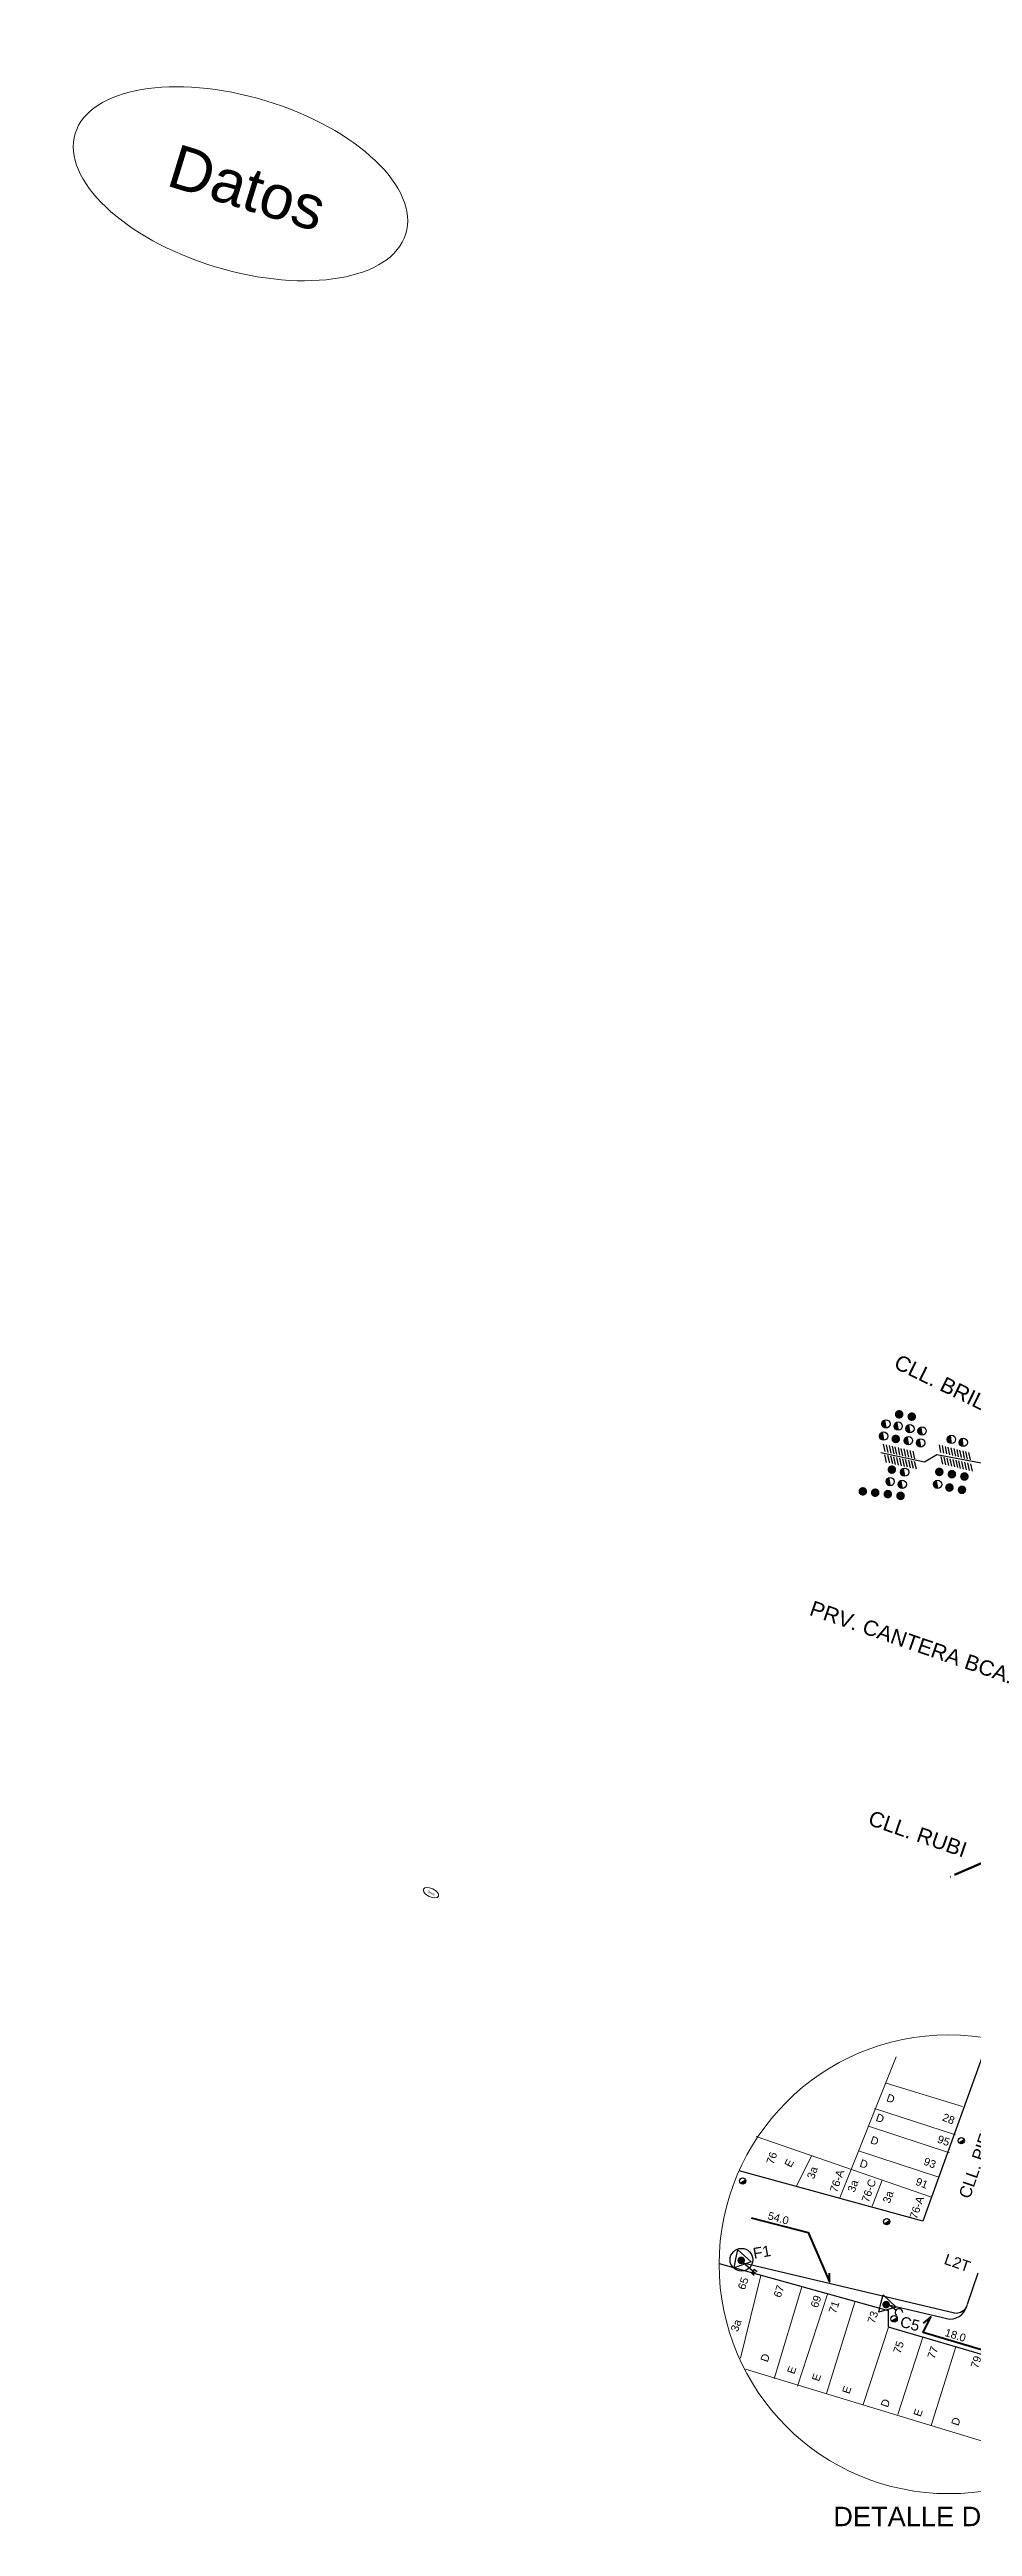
# Model space of a CAD drawing. Header units: inches. Extents: x 1659 to 2293, y 398 to 978.
# Drawn here: x 1659 to 1875, y 398 to 978 of the extents above; entities that cross this region are included whole.
import ezdxf

# ---------------------------------------------------------------- set-up
doc = ezdxf.new("R2010")
doc.units = ezdxf.units.IN
doc.header["$MEASUREMENT"] = 0
doc.linetypes.add('TLSIGC_007', pattern=[28, 10, -1, 10, -1, 2, -1, 2, -1])
for name, color, linetype, lineweight in [('BANQUETA', 252, 'Continuous', 20), ('CABLE EXISTENTE SUBTERRANEO SECUNDARIO', 82, 'Continuous', 40), ('CAJA DE EMPALMES EXISTENTE PRINCIPAL', 82, 'Continuous', 30), ('CANALIZACION P.V.C. ALIGERADA EXISTENTE', 132, 'Continuous', 30), ('CANALIZACION TRADICIONAL EXISTENTE', 132, 'Continuous', 30), ('CLASIFICACION TIPO COMERCIAL TERCERA', 156, 'Continuous', 9), ('CLASIFICACION TIPO RESIDENCIAL D', 156, 'Continuous', 9), ('CLASIFICACION TIPO RESIDENCIAL E', 156, 'Continuous', 9), ('CLIENTES EXISTENTES DE DATOS', 7, 'Continuous', 13), ('CONEXION A TIERRA  DE TERMINAL EXISTENTE', 82, 'Continuous', 30), ('DISTRITO', 42, 'TLSIGC_007', 60), ('INFORMACION DE PIE DE PLANO', 92, 'Continuous', 50), ('LOTIFICACION 2003', 252, 'Continuous', 15), ('NOMBRE DE CALLES', 92, 'TLSIGC_017', 5), ('NUMEROS OFICIALES', 92, 'Continuous', 5), ('PERFILES DE CANALIZACION TRADICIONAL EXISTENTE', 132, 'Continuous', 30), ('PLANIMETRIA 2003', 12, 'Continuous', 30), ('POSTE DE ENERGIA ELECTRICA', 82, 'Continuous', 30), ('POSTES EXISTENTES SECUNDARIOS', 82, 'Continuous', 30), ('RETENIDAS CON ANCLA EXISTENTESSECUNDARIAS', 82, 'Continuous', 30), ('TERMINAL EXISTENTE EN POSTE', 82, 'Continuous', 30)]:
    doc.layers.add(name, color=color, linetype=linetype, lineweight=lineweight)
doc.styles.get("Standard").update_dxf_attribs({"font": 'arial.ttf'})
doc.linetypes.add('TLSIGC_017', pattern='A,0.5,["=",Standard,S=1.6,R=0,X=-0.2,Y=-0.8],0.5', length=1)

# ---------------------------------------------------------------- blocks, each defined once
blk = doc.blocks.new('G$C68750D7C')
at = {"layer": 'CLIENTES EXISTENTES DE DATOS'}
blk.add_ellipse((4.876, 2.451), major_axis=(4.876, 0.019), ratio=0.5027, dxfattribs=at)
at = {"layer": 'CLIENTES EXISTENTES DE DATOS', "insert": (2.848, 3.018), "char_height": 1.2314, "width": 5.01416, "attachment_point": 1}
blk.add_mtext('Datos', dxfattribs=at)

msp = doc.modelspace()

# ---------------------------------------------------------------- hatches: boundary and pattern name
at = {"layer": 'CANALIZACION TRADICIONAL EXISTENTE'}
for points in [[(1855.21, 655.44), (1855.08, 655.42), (1854.95, 655.43), (1854.85, 655.44), (1854.73, 655.47), (1854.57, 655.54), (1854.48, 655.59), (1854.39, 655.67), (1854.3, 655.76), (1854.23, 655.85), (1854.18, 655.93), (1854.13, 656.04), (1854.09, 656.16), (1854.08, 656.24), (1854.06, 656.36), (1854.07, 656.5), (1854.1, 656.66), (1854.15, 656.77), (1854.21, 656.89), (1854.29, 656.99), (1854.35, 657.06), (1854.42, 657.13), (1854.54, 657.22), (1854.66, 657.28), (1854.77, 657.32), (1854.86, 657.34)], [(1858.06, 654.91), (1857.93, 654.89), (1857.8, 654.9), (1857.7, 654.91), (1857.58, 654.94), (1857.43, 655.01), (1857.34, 655.06), (1857.24, 655.14), (1857.16, 655.23), (1857.09, 655.33), (1857.03, 655.4), (1856.98, 655.51), (1856.95, 655.63), (1856.94, 655.71), (1856.92, 655.83), (1856.93, 655.97), (1856.96, 656.13), (1857.01, 656.24), (1857.06, 656.36), (1857.14, 656.47), (1857.2, 656.53), (1857.27, 656.6), (1857.39, 656.69), (1857.52, 656.75), (1857.62, 656.79), (1857.71, 656.81)], [(1860.81, 654.31), (1860.69, 654.29), (1860.56, 654.3), (1860.45, 654.31), (1860.34, 654.34), (1860.18, 654.41), (1860.09, 654.46), (1859.99, 654.54), (1859.91, 654.63), (1859.84, 654.73), (1859.79, 654.8), (1859.74, 654.91), (1859.7, 655.03), (1859.69, 655.11), (1859.67, 655.23), (1859.68, 655.37), (1859.71, 655.53), (1859.76, 655.64), (1859.82, 655.76), (1859.89, 655.87), (1859.96, 655.93), (1860.03, 656), (1860.15, 656.09), (1860.27, 656.15), (1860.38, 656.19), (1860.46, 656.21)], [(1863.66, 653.78), (1863.53, 653.76), (1863.4, 653.77), (1863.3, 653.78), (1863.18, 653.81), (1863.03, 653.88), (1862.94, 653.93), (1862.84, 654.01), (1862.76, 654.1), (1862.69, 654.2), (1862.63, 654.28), (1862.58, 654.39), (1862.55, 654.51), (1862.53, 654.58), (1862.52, 654.71), (1862.53, 654.84), (1862.56, 655), (1862.61, 655.12), (1862.66, 655.23), (1862.74, 655.34), (1862.8, 655.41), (1862.87, 655.47), (1862.99, 655.56), (1863.12, 655.62), (1863.22, 655.66), (1863.31, 655.68)], [(1854.68, 652.58), (1854.55, 652.56), (1854.42, 652.57), (1854.32, 652.58), (1854.2, 652.61), (1854.05, 652.68), (1853.95, 652.74), (1853.86, 652.81), (1853.77, 652.9), (1853.7, 653), (1853.65, 653.08), (1853.6, 653.19), (1853.56, 653.31), (1853.55, 653.38), (1853.54, 653.51), (1853.54, 653.64), (1853.58, 653.8), (1853.62, 653.92), (1853.68, 654.03), (1853.76, 654.14), (1853.82, 654.21), (1853.89, 654.28), (1854.01, 654.36), (1854.13, 654.42), (1854.24, 654.46), (1854.33, 654.48)], [(1860.46, 651.51), (1860.34, 651.49), (1860.21, 651.5), (1860.11, 651.51), (1859.99, 651.54), (1859.83, 651.61), (1859.74, 651.66), (1859.64, 651.74), (1859.56, 651.83), (1859.49, 651.93), (1859.44, 652), (1859.39, 652.11), (1859.35, 652.23), (1859.34, 652.31), (1859.32, 652.43), (1859.33, 652.57), (1859.36, 652.73), (1859.41, 652.85), (1859.47, 652.96), (1859.55, 653.07), (1859.61, 653.14), (1859.68, 653.2), (1859.8, 653.29), (1859.92, 653.35), (1860.03, 653.39), (1860.12, 653.41)], [(1863.32, 650.98), (1863.19, 650.96), (1863.06, 650.97), (1862.96, 650.98), (1862.84, 651.01), (1862.69, 651.08), (1862.6, 651.13), (1862.5, 651.21), (1862.42, 651.3), (1862.35, 651.4), (1862.29, 651.48), (1862.24, 651.58), (1862.21, 651.71), (1862.19, 651.78), (1862.18, 651.9), (1862.19, 652.04), (1862.22, 652.2), (1862.27, 652.32), (1862.32, 652.43), (1862.4, 652.54), (1862.46, 652.61), (1862.53, 652.67), (1862.65, 652.76), (1862.78, 652.82), (1862.88, 652.86), (1862.97, 652.88)], [(1870.45, 651.78), (1870.32, 651.77), (1870.2, 651.78), (1870.09, 651.8), (1869.98, 651.84), (1869.83, 651.92), (1869.74, 651.98), (1869.65, 652.06), (1869.57, 652.16), (1869.51, 652.26), (1869.46, 652.34), (1869.42, 652.46), (1869.39, 652.58), (1869.39, 652.65), (1869.38, 652.78), (1869.39, 652.92), (1869.44, 653.07), (1869.49, 653.18), (1869.56, 653.29), (1869.64, 653.39), (1869.71, 653.46), (1869.79, 653.52), (1869.91, 653.6), (1870.04, 653.65), (1870.15, 653.68), (1870.24, 653.7)], [(1873.21, 651.09), (1873.08, 651.08), (1872.95, 651.1), (1872.85, 651.12), (1872.74, 651.15), (1872.59, 651.23), (1872.5, 651.29), (1872.41, 651.38), (1872.33, 651.47), (1872.27, 651.57), (1872.22, 651.66), (1872.18, 651.77), (1872.15, 651.89), (1872.14, 651.97), (1872.14, 652.09), (1872.15, 652.23), (1872.2, 652.38), (1872.25, 652.5), (1872.32, 652.61), (1872.4, 652.71), (1872.47, 652.77), (1872.54, 652.83), (1872.67, 652.91), (1872.79, 652.96), (1872.9, 652.99), (1872.99, 653.01)], [(1856.17, 641.93), (1856.05, 641.91), (1855.92, 641.92), (1855.81, 641.93), (1855.7, 641.96), (1855.54, 642.03), (1855.45, 642.09), (1855.36, 642.16), (1855.27, 642.25), (1855.2, 642.35), (1855.15, 642.43), (1855.1, 642.54), (1855.06, 642.66), (1855.05, 642.73), (1855.04, 642.86), (1855.05, 643), (1855.08, 643.16), (1855.13, 643.27), (1855.19, 643.39), (1855.27, 643.49), (1855.33, 643.56), (1855.4, 643.63), (1855.52, 643.71), (1855.64, 643.77), (1855.75, 643.81), (1855.84, 643.83)], [(1859.56, 644.13), (1859.43, 644.12), (1859.3, 644.12), (1859.2, 644.14), (1859.08, 644.17), (1858.93, 644.24), (1858.83, 644.29), (1858.74, 644.37), (1858.65, 644.46), (1858.58, 644.56), (1858.53, 644.64), (1858.48, 644.75), (1858.45, 644.87), (1858.44, 644.94), (1858.42, 645.07), (1858.43, 645.2), (1858.46, 645.36), (1858.51, 645.48), (1858.57, 645.59), (1858.65, 645.7), (1858.71, 645.77), (1858.78, 645.83), (1858.9, 645.92), (1859.02, 645.98), (1859.13, 646.02), (1859.22, 646.04)], [(1859.01, 641.29), (1858.88, 641.27), (1858.75, 641.28), (1858.65, 641.29), (1858.53, 641.33), (1858.38, 641.39), (1858.29, 641.45), (1858.19, 641.53), (1858.11, 641.62), (1858.04, 641.71), (1857.98, 641.79), (1857.94, 641.9), (1857.9, 642.02), (1857.89, 642.1), (1857.87, 642.22), (1857.88, 642.36), (1857.92, 642.52), (1857.96, 642.63), (1858.02, 642.75), (1858.1, 642.85), (1858.16, 642.92), (1858.23, 642.99), (1858.35, 643.07), (1858.48, 643.13), (1858.59, 643.17), (1858.67, 643.2)], [(1867.29, 641.3), (1867.16, 641.28), (1867.03, 641.28), (1866.93, 641.3), (1866.81, 641.33), (1866.66, 641.39), (1866.57, 641.45), (1866.47, 641.53), (1866.39, 641.61), (1866.31, 641.71), (1866.26, 641.79), (1866.21, 641.9), (1866.17, 642.02), (1866.16, 642.09), (1866.15, 642.22), (1866.15, 642.36), (1866.19, 642.51), (1866.23, 642.63), (1866.29, 642.75), (1866.37, 642.85), (1866.43, 642.92), (1866.5, 642.99), (1866.62, 643.07), (1866.74, 643.13), (1866.85, 643.17), (1866.94, 643.2)]]:
    msp.add_hatch(color=256, dxfattribs=at).paths.add_polyline_path(points)
h = msp.add_hatch(color=256, dxfattribs=at)
edge = h.paths.add_edge_path()
edge.add_arc((1858.12, 658.62), 1.01, 0, 360)
h = msp.add_hatch(color=256, dxfattribs=at)
edge = h.paths.add_edge_path()
edge.add_arc((1861.07, 658.08), 1.01, 0, 360)
h = msp.add_hatch(color=256, dxfattribs=at)
edge = h.paths.add_edge_path()
edge.add_arc((1857.33, 652.86), 1.01, 0, 360)
h = msp.add_hatch(color=256, dxfattribs=at)
edge = h.paths.add_edge_path()
edge.add_arc((1856.41, 645.68), 1.01, 0, 360)
h = msp.add_hatch(color=256, dxfattribs=at)
edge = h.paths.add_edge_path()
edge.add_arc((1867.51, 645.15), 1.01, 0, 360)
h = msp.add_hatch(color=256, dxfattribs=at)
edge = h.paths.add_edge_path()
edge.add_arc((1870.45, 644.61), 1.01, 0, 360)
h = msp.add_hatch(color=256, dxfattribs=at)
edge = h.paths.add_edge_path()
edge.add_arc((1873.38, 644.07), 1.01, 0, 360)
h = msp.add_hatch(color=256, dxfattribs=at)
edge = h.paths.add_edge_path()
edge.add_arc((1849.62, 640.59), 1.01, 0, 360)
h = msp.add_hatch(color=256, dxfattribs=at)
edge = h.paths.add_edge_path()
edge.add_arc((1852.51, 640.28), 1.01, 0, 360)
h = msp.add_hatch(color=256, dxfattribs=at)
edge = h.paths.add_edge_path()
edge.add_arc((1855.47, 639.95), 1.01, 0, 360)
h = msp.add_hatch(color=256, dxfattribs=at)
edge = h.paths.add_edge_path()
edge.add_arc((1858.44, 639.54), 1.01, 0, 360)
h = msp.add_hatch(color=256, dxfattribs=at)
edge = h.paths.add_edge_path()
edge.add_arc((1869.88, 641.49), 1.01, 0, 360)
h = msp.add_hatch(color=256, dxfattribs=at)
edge = h.paths.add_edge_path()
edge.add_arc((1872.81, 640.95), 1.01, 0, 360)
at = {"layer": 'POSTE DE ENERGIA ELECTRICA'}
for points in [[(1873.29, 489.02), (1873.33, 488.94), (1873.36, 488.84), (1873.38, 488.76), (1873.38, 488.67), (1873.38, 488.54), (1873.36, 488.46), (1873.33, 488.37), (1873.29, 488.29), (1873.23, 488.21), (1873.19, 488.15), (1873.12, 488.09), (1873.05, 488.03), (1873, 488.01), (1872.91, 487.96), (1872.81, 487.93), (1872.69, 487.92), (1872.59, 487.92), (1872.49, 487.93), (1872.4, 487.96), (1872.33, 487.99), (1872.27, 488.02), (1872.17, 488.09), (1872.1, 488.16), (1872.04, 488.23), (1872, 488.28)], [(1822.16, 479.59), (1822.21, 479.5), (1822.24, 479.4), (1822.25, 479.33), (1822.26, 479.23), (1822.25, 479.11), (1822.24, 479.02), (1822.21, 478.94), (1822.16, 478.85), (1822.11, 478.78), (1822.07, 478.72), (1822, 478.65), (1821.92, 478.6), (1821.87, 478.57), (1821.79, 478.53), (1821.69, 478.5), (1821.56, 478.48), (1821.47, 478.48), (1821.37, 478.5), (1821.27, 478.52), (1821.21, 478.55), (1821.14, 478.58), (1821.05, 478.65), (1820.98, 478.72), (1820.92, 478.79), (1820.88, 478.85)], [(1855.85, 470.08), (1855.9, 470), (1855.93, 469.9), (1855.94, 469.82), (1855.95, 469.73), (1855.94, 469.6), (1855.93, 469.52), (1855.9, 469.43), (1855.85, 469.35), (1855.8, 469.27), (1855.76, 469.21), (1855.69, 469.15), (1855.61, 469.09), (1855.56, 469.07), (1855.48, 469.02), (1855.38, 468.99), (1855.25, 468.98), (1855.16, 468.98), (1855.06, 468.99), (1854.96, 469.02), (1854.9, 469.05), (1854.83, 469.08), (1854.74, 469.15), (1854.67, 469.22), (1854.61, 469.29), (1854.57, 469.34)], [(1857.58, 447.34), (1857.63, 447.25), (1857.65, 447.15), (1857.67, 447.08), (1857.68, 446.98), (1857.67, 446.86), (1857.65, 446.77), (1857.62, 446.69), (1857.58, 446.6), (1857.53, 446.53), (1857.48, 446.47), (1857.42, 446.4), (1857.34, 446.35), (1857.29, 446.32), (1857.2, 446.28), (1857.1, 446.25), (1856.98, 446.23), (1856.89, 446.23), (1856.79, 446.25), (1856.69, 446.27), (1856.63, 446.3), (1856.56, 446.33), (1856.47, 446.4), (1856.39, 446.47), (1856.34, 446.54), (1856.3, 446.6)]]:
    msp.add_hatch(color=256, dxfattribs=at).paths.add_polyline_path(points)
at = {"layer": 'POSTES EXISTENTES SECUNDARIOS'}
h = msp.add_hatch(color=256, dxfattribs=at)
edge = h.paths.add_edge_path()
edge.add_arc((1821.18, 460.64), 0.895, 0, 360)
h = msp.add_hatch(color=256, dxfattribs=at)
edge = h.paths.add_edge_path()
edge.add_arc((1855.07, 450.28), 0.895, 0, 360)

# ---------------------------------------------------------------- linework, layer by layer
at = {"layer": 'BANQUETA'}
msp.add_circle((1869.69, 459.73), 53.68, dxfattribs=at)
at = {"layer": 'CABLE EXISTENTE SUBTERRANEO SECUNDARIO'}
for points in [[(1823.49, 470.61), (1836.81, 467.15), (1841.81, 455.61), (1841.81, 457.63)], [(1878.14, 439.5), (1863.72, 443.76), (1865.5, 447.46), (1863.72, 445.95)]]:
    msp.add_lwpolyline(points, dxfattribs=at)
at = {"layer": 'CAJA DE EMPALMES EXISTENTE PRINCIPAL'}
msp.add_circle((1821.24, 460.78), 2.67, dxfattribs=at)
at = {"layer": 'CANALIZACION P.V.C. ALIGERADA EXISTENTE'}
for p, q in [((1821.33, 460.14), (1871.03, 448.36)), ((1876.55, 457.63), (1874.05, 450.28)), ((1856.04, 450.16), (1869.28, 447.04))]:
    msp.add_line(p, q, dxfattribs=at)
msp.add_lwpolyline([(1986.22, 619.91), (1964.51, 630.21), (1906.44, 650.37), (1897.37, 653.53), (1893.39, 643.77), (1877.27, 647.19), (1866.93, 649.18), (1864.07, 647.43), (1853.86, 649.61)], dxfattribs=at)
for centre, radius, start, end in [((1870.07, 450.85), 3.95, 257, 347), ((1871.41, 451.06), 2.76, 260, 344)]:
    msp.add_arc(centre, radius, start, end, dxfattribs=at)
at = {"layer": 'CANALIZACION TRADICIONAL EXISTENTE'}
for centre in [(1855.03, 656.39), (1857.89, 655.86), (1860.64, 655.26), (1863.48, 654.73), (1854.5, 653.53), (1860.29, 652.46), (1863.15, 651.93), (1870.34, 652.74), (1873.1, 652.05), (1856.01, 642.88), (1859.39, 645.09), (1858.84, 642.24), (1867.11, 642.25)]:
    msp.add_circle(centre, 0.968, dxfattribs=at)
at = {"layer": 'CONEXION A TIERRA  DE TERMINAL EXISTENTE'}
msp.add_line((1824.54, 457.57), (1821.6, 460.08), dxfattribs=at)
msp.add_lwpolyline([(1824.88, 457.97), (1824.23, 458.52), (1823.55, 457.72), (1824.2, 457.17)], dxfattribs=at)
at = {"layer": 'DISTRITO'}
msp.add_line((1890.34, 559.22), (1870.16, 550.42), dxfattribs=at)
at = {"layer": 'LOTIFICACION 2003'}
for p, q in [((1844.27, 475.29), (1857.38, 508.28)), ((1872.95, 496.67), (1855.07, 502.13)), ((1871.26, 490), (1852.33, 496.19)), ((1865.65, 475.41), (1824.7, 489.64)), ((1869.9, 485.84), (1850.96, 492.03)), ((1834.14, 478.07), (1837.58, 485.03)), ((1867.43, 480.13), (1848.6, 486.29)), ((1851.83, 473.29), (1854.16, 479.43)), ((1825.79, 457.12), (1820.98, 437.73)), ((1835.35, 454.42), (1828.86, 432.94)), ((1841.38, 452.71), (1834.33, 431.21)), ((1847.74, 450.86), (1841.16, 429.49)), ((1855.67, 445.24), (1849.72, 426.91)), ((1863.66, 442.65), (1857.8, 424.58)), ((1822.21, 435.15), (1895.4, 412.89)), ((1871.39, 440.4), (1865.58, 421.99))]:
    msp.add_line(p, q, dxfattribs=at)
at = {"layer": 'PERFILES DE CANALIZACION TRADICIONAL EXISTENTE'}
for p, q in [((1854.83, 649.89), (1854.44, 651.66)), ((1855.54, 649.72), (1855.15, 651.49)), ((1856.23, 649.55), (1855.84, 651.32)), ((1856.92, 649.39), (1856.53, 651.16)), ((1857.6, 649.23), (1857.22, 651)), ((1858.31, 649.06), (1857.93, 650.83)), ((1858.98, 648.89), (1858.6, 650.66)), ((1859.65, 648.74), (1859.26, 650.51)), ((1860.38, 648.56), (1859.99, 650.33)), ((1861.06, 648.41), (1860.68, 650.18)), ((1861.76, 648.22), (1861.37, 649.99)), ((1867.88, 649.71), (1867.53, 651.48)), ((1868.59, 649.53), (1868.23, 651.3)), ((1869.28, 649.35), (1868.92, 651.12)), ((1869.97, 649.18), (1869.61, 650.95)), ((1870.65, 649.01), (1870.29, 650.78)), ((1871.36, 648.83), (1871, 650.6)), ((1872.02, 648.65), (1871.67, 650.42)), ((1872.69, 648.49), (1872.33, 650.26)), ((1873.41, 648.3), (1873.05, 650.07)), ((1874.1, 648.14), (1873.74, 649.91)), ((1874.79, 647.94), (1874.43, 649.71)), ((1855.19, 647.37), (1854.78, 649.13)), ((1855.91, 647.21), (1855.49, 648.97)), ((1856.6, 647.05), (1856.19, 648.81)), ((1857.29, 646.9), (1856.88, 648.66)), ((1857.98, 646.75), (1857.57, 648.51)), ((1858.69, 646.59), (1858.28, 648.35)), ((1859.36, 646.43), (1858.95, 648.19)), ((1860.03, 646.29), (1859.62, 648.05)), ((1860.76, 646.13), (1860.35, 647.89)), ((1861.45, 645.98), (1861.04, 647.74)), ((1862.15, 645.81), (1861.74, 647.57)), ((1868.32, 646.98), (1867.94, 648.75)), ((1869.03, 646.81), (1868.65, 648.58)), ((1869.72, 646.63), (1869.34, 648.4)), ((1870.41, 646.47), (1870.03, 648.24)), ((1871.1, 646.31), (1870.71, 648.08)), ((1871.81, 646.14), (1871.42, 647.91)), ((1872.48, 645.97), (1872.09, 647.74)), ((1873.14, 645.81), (1872.76, 647.58)), ((1873.87, 645.64), (1873.49, 647.41)), ((1874.55, 645.48), (1874.17, 647.25)), ((1875.25, 645.29), (1874.87, 647.06))]:
    msp.add_line(p, q, dxfattribs=at)
at = {"layer": 'PLANIMETRIA 2003'}
for points in [[(1877.83, 509.15), (1863.66, 469.84), (1820.67, 481.56)], [(1816.06, 459.87), (1855.55, 448.93), (1855.55, 445.12), (1908.15, 429.62)]]:
    msp.add_lwpolyline(points, dxfattribs=at)
at = {"layer": 'POSTE DE ENERGIA ELECTRICA'}
for centre in [(1872.64, 488.65), (1821.52, 479.22), (1855.21, 469.71), (1856.94, 446.97)]:
    msp.add_circle(centre, 0.74, dxfattribs=at)
at = {"layer": 'RETENIDAS CON ANCLA EXISTENTESSECUNDARIAS'}
msp.add_line((1857.37, 448.98), (1855.64, 450.31), dxfattribs=at)
msp.add_arc((1858.07, 448.45), 0.882, 0, 232, dxfattribs=at)
at = {"layer": 'TERMINAL EXISTENTE EN POSTE'}
for points in [[(1820.36, 463.07), (1823.51, 460.27), (1819.52, 458.93), (1819.94, 461.01), (1820.36, 463.07)], [(1854.37, 452.59), (1857.4, 449.66), (1853.36, 448.49), (1853.86, 450.55), (1854.37, 452.59)]]:
    msp.add_lwpolyline(points, dxfattribs=at)

# ---------------------------------------------------------------- block references
at = {"layer": 'CLIENTES EXISTENTES DE DATOS', "lineweight": 40, "ltscale": 8}
for p, xscale, yscale, zscale, rotation in [((1659.48, 939.08), 8.284668949382898, 8.284668949382898, 8.284668949382898, 342.8723936037654), ((1746.44, 546.65), 0.3959896034541513, 0.3959896034541513, 0.3959896034541513, 334.1945325650649)]:
    msp.add_blockref('G$C68750D7C', p, dxfattribs=dict(at, xscale=xscale, yscale=yscale, zscale=zscale, rotation=rotation))

# ---------------------------------------------------------------- texts
at = {"layer": 'CANALIZACION P.V.C. ALIGERADA EXISTENTE'}
for s, rotation, p in [('54.0', 344, (1827.24, 470.33)), ('18.0', 343, (1868.65, 442.98))]:
    msp.add_text(s, height=1.82, rotation=rotation, dxfattribs=at).set_placement(p)
at = {"layer": 'CANALIZACION TRADICIONAL EXISTENTE'}
msp.add_text('L2T', height=2.551, rotation=341, dxfattribs=at).set_placement((1868.42, 459.86))
at = {"layer": 'CLASIFICACION TIPO COMERCIAL TERCERA'}
for p in [(1838.2, 479.52), (1847.69, 476.42), (1855.92, 473.85), (1820.37, 443.77)]:
    msp.add_text('3a', height=1.82, rotation=71, dxfattribs=at).set_placement(p)
at = {"layer": 'CLASIFICACION TIPO RESIDENCIAL D'}
for rotation, p in [(341, (1854.98, 497.95)), (341, (1852.49, 493.34)), (341, (1851.22, 488.09)), (341, (1848.71, 482.64)), (71, (1827.34, 436.69)), (71, (1855.46, 426.09)), (71, (1871.95, 421.78))]:
    msp.add_text('D', height=1.82, rotation=rotation, dxfattribs=at).set_placement(p)
at = {"layer": 'CLASIFICACION TIPO RESIDENCIAL E'}
for rotation, p in [(62, (1832.79, 482.22)), (71, (1833.58, 433.88)), (71, (1839.36, 432.17)), (71, (1846.45, 429.24)), (71, (1863.13, 423.91))]:
    msp.add_text('E', height=1.82, rotation=rotation, dxfattribs=at).set_placement(p)
at = {"layer": 'INFORMACION DE PIE DE PLANO'}
msp.add_text('DETALLE DE C.D.', height=4.5492, dxfattribs=at).set_placement((1842.71, 398.44))
at = {"layer": 'NOMBRE DE CALLES'}
for s, height, rotation, p in [('CLL. BRILLANTE', 3.5745, 334, (1856.61, 669.6)), ('PRV. CANTERA BCA.', 3.5745, 341, (1836.89, 611.73)), ('CLL. RUBI', 3.575, 341, (1850.6, 562.65)), ('CLL. PIEDRA LISA', 2.8062, 71, (1874.62, 474.87))]:
    msp.add_text(s, height=height, rotation=rotation, dxfattribs=at).set_placement(p)
at = {"layer": 'NUMEROS OFICIALES'}
for s, rotation, p in [('28', 338, (1868.03, 493.44)), ('95', 340, (1866.88, 488.29)), ('76', 71, (1828.72, 482.94)), ('76-A', 71, (1843.55, 476.39)), ('93', 339, (1863.65, 483.11)), ('76-C', 71, (1850.98, 474.05)), ('91', 339, (1861.79, 478.38)), ('76-A', 71, (1862.23, 470.19)), ('65', 71, (1822.04, 453.61)), ('67', 71, (1830.38, 451.78)), ('69', 71, (1839.05, 449.39)), ('71', 71, (1843.28, 448.06)), ('73', 71, (1852.35, 445.7)), ('75', 71, (1858.38, 438.68)), ('77', 71, (1866.37, 437.45)), ('79', 71, (1876.49, 435.23))]:
    msp.add_text(s, height=1.82, rotation=rotation, dxfattribs=at).set_placement(p)
at = {"layer": 'TERMINAL EXISTENTE EN POSTE'}
for s, rotation, p in [('F1', 10, (1824.19, 460.98)), ('C5', 345, (1858.12, 445.18))]:
    msp.add_text(s, height=2.551, rotation=rotation, dxfattribs=at).set_placement(p)

doc.saveas('drawing.dxf')
